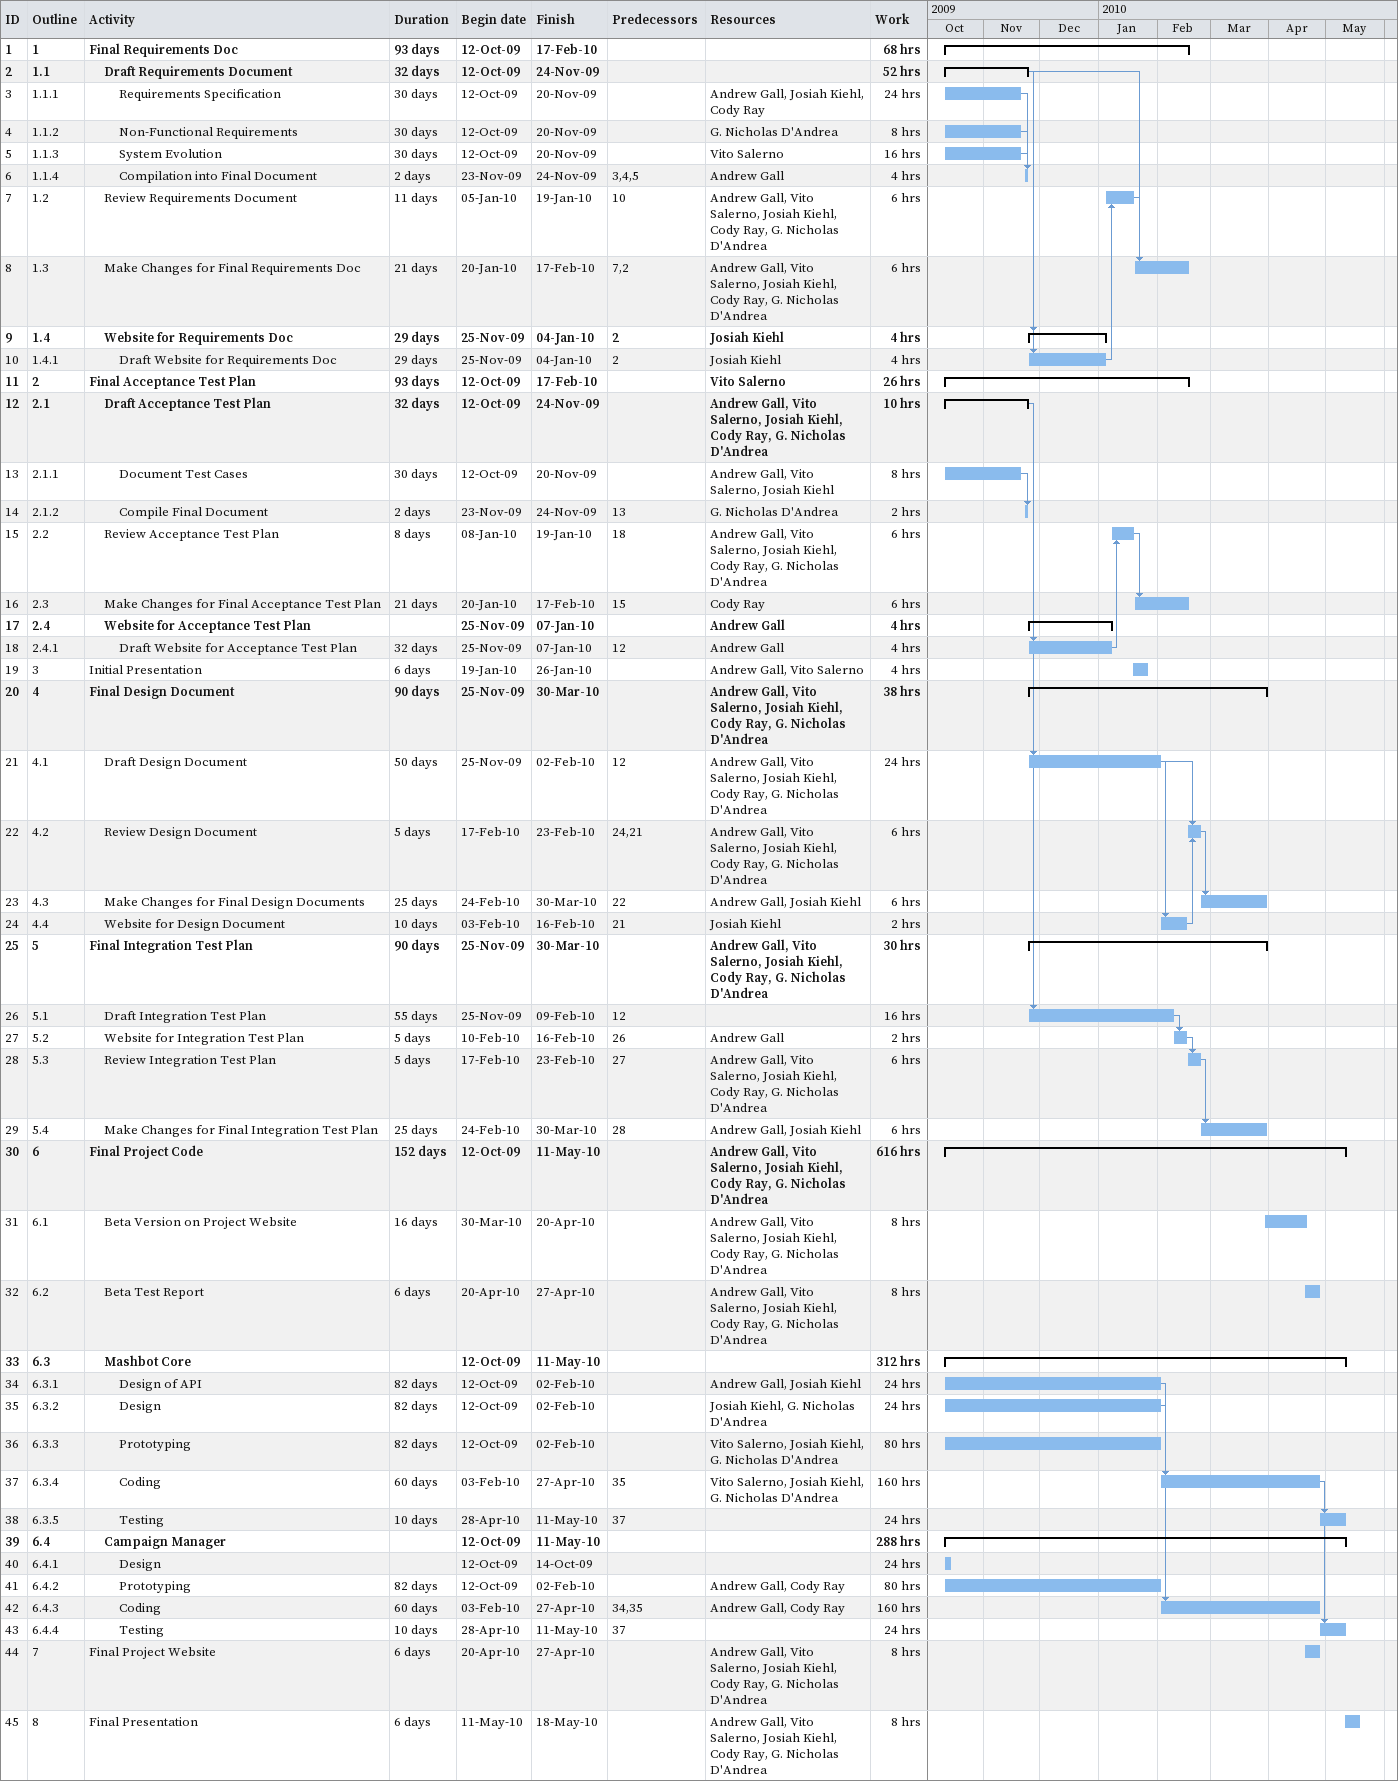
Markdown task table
| ID | WBS | Task | Duration | Start | Finish | Predecessors | Resources | Work (h) |
|---|---|---|---|---|---|---|---|---|
| 1 | 1 | **Final Requirements Doc** | 93d | 2009-10-12 | 2010-02-17 |  |  | 68 |
| 2 | 1.1 | **Draft Requirements Document** | 32d | 2009-10-12 | 2009-11-24 |  |  | 52 |
| 3 | 1.1.1 | Requirements Specification | 30d | 2009-10-12 | 2009-11-20 |  | Andrew Gall, Josiah Kiehl, Cody Ray | 24 |
| 4 | 1.1.2 | Non-Functional Requirements | 30d | 2009-10-12 | 2009-11-20 |  | G. Nicholas D'Andrea | 8 |
| 5 | 1.1.3 | System Evolution | 30d | 2009-10-12 | 2009-11-20 |  | Vito Salerno | 16 |
| 6 | 1.1.4 | Compilation into Final Document | 2d | 2009-11-23 | 2009-11-24 | 3, 4, 5 | Andrew Gall | 4 |
| 7 | 1.2 | Review Requirements Document | 11d | 2010-01-05 | 2010-01-19 | 10 | Andrew Gall, Vito Salerno, Josiah Kiehl, Cody Ray, G. Nicholas D'Andrea | 6 |
| 8 | 1.3 | Make Changes for Final Requirements Doc | 21d | 2010-01-20 | 2010-02-17 | 7, 2 | Andrew Gall, Vito Salerno, Josiah Kiehl, Cody Ray, G. Nicholas D'Andrea | 6 |
| 9 | 1.4 | **Website for Requirements Doc** | 29d | 2009-11-25 | 2010-01-04 | 2 | Josiah Kiehl | 4 |
| 10 | 1.4.1 | Draft Website for Requirements Doc | 29d | 2009-11-25 | 2010-01-04 | 2 | Josiah Kiehl | 4 |
| 11 | 2 | **Final Acceptance Test Plan** | 93d | 2009-10-12 | 2010-02-17 |  | Vito Salerno | 26 |
| 12 | 2.1 | **Draft Acceptance Test Plan** | 32d | 2009-10-12 | 2009-11-24 |  | Andrew Gall, Vito Salerno, Josiah Kiehl, Cody Ray, G. Nicholas D'Andrea | 10 |
| 13 | 2.1.1 | Document Test Cases | 30d | 2009-10-12 | 2009-11-20 |  | Andrew Gall, Vito Salerno, Josiah Kiehl | 8 |
| 14 | 2.1.2 | Compile Final Document | 2d | 2009-11-23 | 2009-11-24 | 13 | G. Nicholas D'Andrea | 2 |
| 15 | 2.2 | Review Acceptance Test Plan | 8d | 2010-01-08 | 2010-01-19 | 18 | Andrew Gall, Vito Salerno, Josiah Kiehl, Cody Ray, G. Nicholas D'Andrea | 6 |
| 16 | 2.3 | Make Changes for Final Acceptance Test Plan | 21d | 2010-01-20 | 2010-02-17 | 15 | Cody Ray | 6 |
| 17 | 2.4 | **Website for Acceptance Test Plan** |  | 2009-11-25 | 2010-01-07 |  | Andrew Gall | 4 |
| 18 | 2.4.1 | Draft Website for Acceptance Test Plan | 32d | 2009-11-25 | 2010-01-07 | 12 | Andrew Gall | 4 |
| 19 | 3 | Initial Presentation | 6d | 2010-01-19 | 2010-01-26 |  | Andrew Gall, Vito Salerno | 4 |
| 20 | 4 | **Final Design Document** | 90d | 2009-11-25 | 2010-03-30 |  | Andrew Gall, Vito Salerno, Josiah Kiehl, Cody Ray, G. Nicholas D'Andrea | 38 |
| 21 | 4.1 | Draft Design Document | 50d | 2009-11-25 | 2010-02-02 | 12 | Andrew Gall, Vito Salerno, Josiah Kiehl, Cody Ray, G. Nicholas D'Andrea | 24 |
| 22 | 4.2 | Review Design Document | 5d | 2010-02-17 | 2010-02-23 | 24, 21 | Andrew Gall, Vito Salerno, Josiah Kiehl, Cody Ray, G. Nicholas D'Andrea | 6 |
| 23 | 4.3 | Make Changes for Final Design Documents | 25d | 2010-02-24 | 2010-03-30 | 22 | Andrew Gall, Josiah Kiehl | 6 |
| 24 | 4.4 | Website for Design Document | 10d | 2010-02-03 | 2010-02-16 | 21 | Josiah Kiehl | 2 |
| 25 | 5 | **Final Integration Test Plan** | 90d | 2009-11-25 | 2010-03-30 |  | Andrew Gall, Vito Salerno, Josiah Kiehl, Cody Ray, G. Nicholas D'Andrea | 30 |
| 26 | 5.1 | Draft Integration Test Plan | 55d | 2009-11-25 | 2010-02-09 | 12 |  | 16 |
| 27 | 5.2 | Website for Integration Test Plan | 5d | 2010-02-10 | 2010-02-16 | 26 | Andrew Gall | 2 |
| 28 | 5.3 | Review Integration Test Plan | 5d | 2010-02-17 | 2010-02-23 | 27 | Andrew Gall, Vito Salerno, Josiah Kiehl, Cody Ray, G. Nicholas D'Andrea | 6 |
| 29 | 5.4 | Make Changes for Final Integration Test Plan | 25d | 2010-02-24 | 2010-03-30 | 28 | Andrew Gall, Josiah Kiehl | 6 |
| 30 | 6 | **Final Project Code** | 152d | 2009-10-12 | 2010-05-11 |  | Andrew Gall, Vito Salerno, Josiah Kiehl, Cody Ray, G. Nicholas D'Andrea | 616 |
| 31 | 6.1 | Beta Version on Project Website | 16d | 2010-03-30 | 2010-04-20 |  | Andrew Gall, Vito Salerno, Josiah Kiehl, Cody Ray, G. Nicholas D'Andrea | 8 |
| 32 | 6.2 | Beta Test Report | 6d | 2010-04-20 | 2010-04-27 |  | Andrew Gall, Vito Salerno, Josiah Kiehl, Cody Ray, G. Nicholas D'Andrea | 8 |
| 33 | 6.3 | **Mashbot Core** |  | 2009-10-12 | 2010-05-11 |  |  | 312 |
| 34 | 6.3.1 | Design of API | 82d | 2009-10-12 | 2010-02-02 |  | Andrew Gall, Josiah Kiehl | 24 |
| 35 | 6.3.2 | Design | 82d | 2009-10-12 | 2010-02-02 |  | Josiah Kiehl, G. Nicholas D'Andrea | 24 |
| 36 | 6.3.3 | Prototyping | 82d | 2009-10-12 | 2010-02-02 |  | Vito Salerno, Josiah Kiehl, G. Nicholas D'Andrea | 80 |
| 37 | 6.3.4 | Coding | 60d | 2010-02-03 | 2010-04-27 | 35 | Vito Salerno, Josiah Kiehl, G. Nicholas D'Andrea | 160 |
| 38 | 6.3.5 | Testing | 10d | 2010-04-28 | 2010-05-11 | 37 |  | 24 |
| 39 | 6.4 | **Campaign Manager** |  | 2009-10-12 | 2010-05-11 |  |  | 288 |
| 40 | 6.4.1 | Design |  | 2009-10-12 | 2009-10-14 |  |  | 24 |
| 41 | 6.4.2 | Prototyping | 82d | 2009-10-12 | 2010-02-02 |  | Andrew Gall, Cody Ray | 80 |
| 42 | 6.4.3 | Coding | 60d | 2010-02-03 | 2010-04-27 | 34, 35 | Andrew Gall, Cody Ray | 160 |
| 43 | 6.4.4 | Testing | 10d | 2010-04-28 | 2010-05-11 | 37 |  | 24 |
| 44 | 7 | Final Project Website | 6d | 2010-04-20 | 2010-04-27 |  | Andrew Gall, Vito Salerno, Josiah Kiehl, Cody Ray, G. Nicholas D'Andrea | 8 |
| 45 | 8 | Final Presentation | 6d | 2010-05-11 | 2010-05-18 |  | Andrew Gall, Vito Salerno, Josiah Kiehl, Cody Ray, G. Nicholas D'Andrea | 8 |
